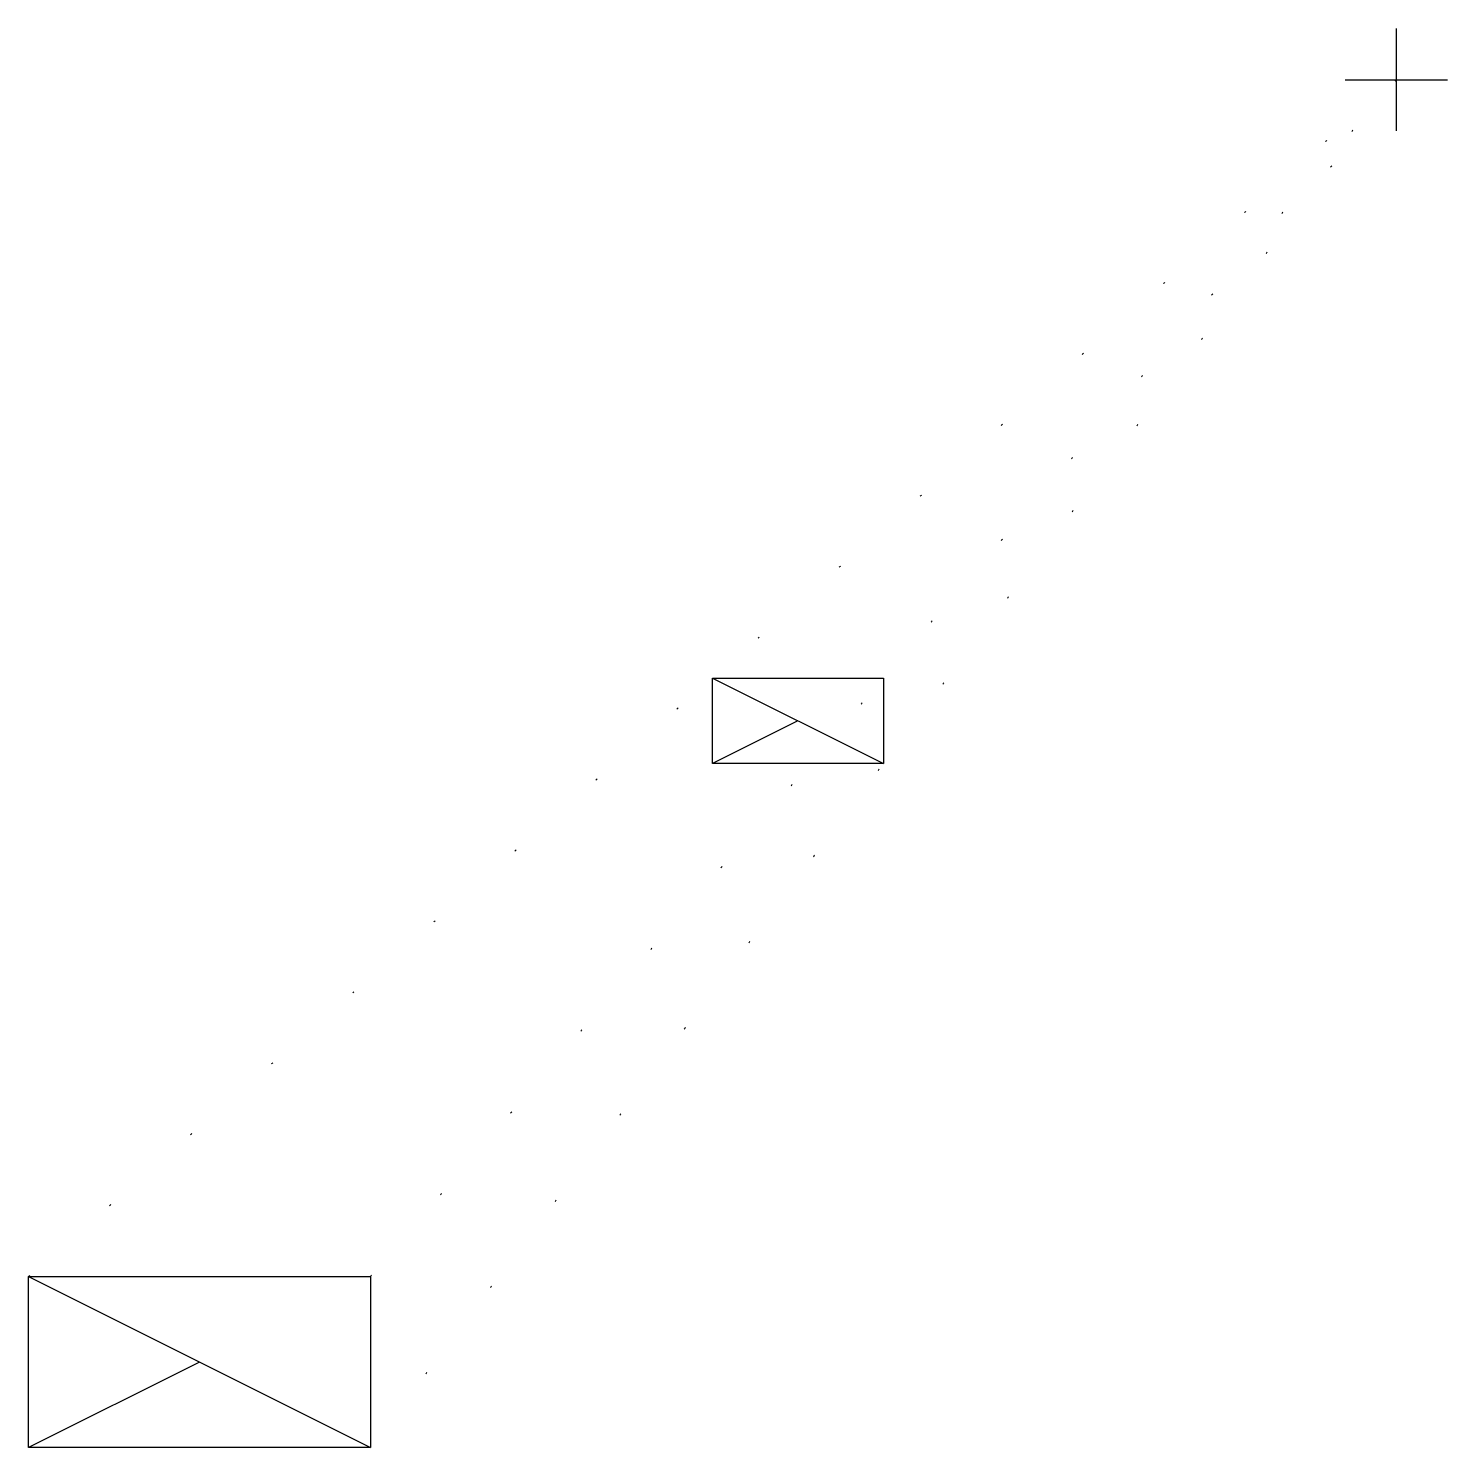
# Model space of a CAD drawing. Header units: millimetres. Extents: x 10 to 93, y 10 to 93.
import ezdxf

# ---------------------------------------------------------------- set-up
doc = ezdxf.new("R2010")
doc.units = ezdxf.units.MM
doc.linetypes.add('DOT', pattern=[6.3, 0.1, -6.2])
doc.layers.get('0').update_dxf_attribs({"lineweight": 25, "true_color": 0xffffff})

# ---------------------------------------------------------------- blocks, each defined once
blk = doc.blocks.new('block 1')
for p, q in [((-10, 5), (10, -5)), ((0, 0), (-10, -5))]:
    blk.add_line(p, q)

msp = doc.modelspace()

# ---------------------------------------------------------------- linework, layer by layer
for p, q in [((90, 93), (90, 87)), ((87, 90), (93, 90)), ((50, 55), (60, 55)), ((50, 50), (50, 55)), ((60, 55), (60, 50)), ((60, 50), (50, 50)), ((10, 20), (30, 20)), ((10, 10), (10, 20)), ((30, 20), (30, 10)), ((30, 10), (10, 10))]:
    msp.add_line(p, q)
at = {"linetype": 'DOT', "lineweight": 13}
for p, q in [((10, 20), (90, 90)), ((90, 90), (30, 10)), ((30, 20), (90, 90))]:
    msp.add_line(p, q, dxfattribs=at)

# ---------------------------------------------------------------- block references
at = {"xscale": 0.5, "yscale": 0.5, "zscale": 0.5}
msp.add_blockref('block 1', (55, 52.5), dxfattribs=at)
msp.add_blockref('block 1', (20, 15))

doc.saveas('drawing.dxf')
